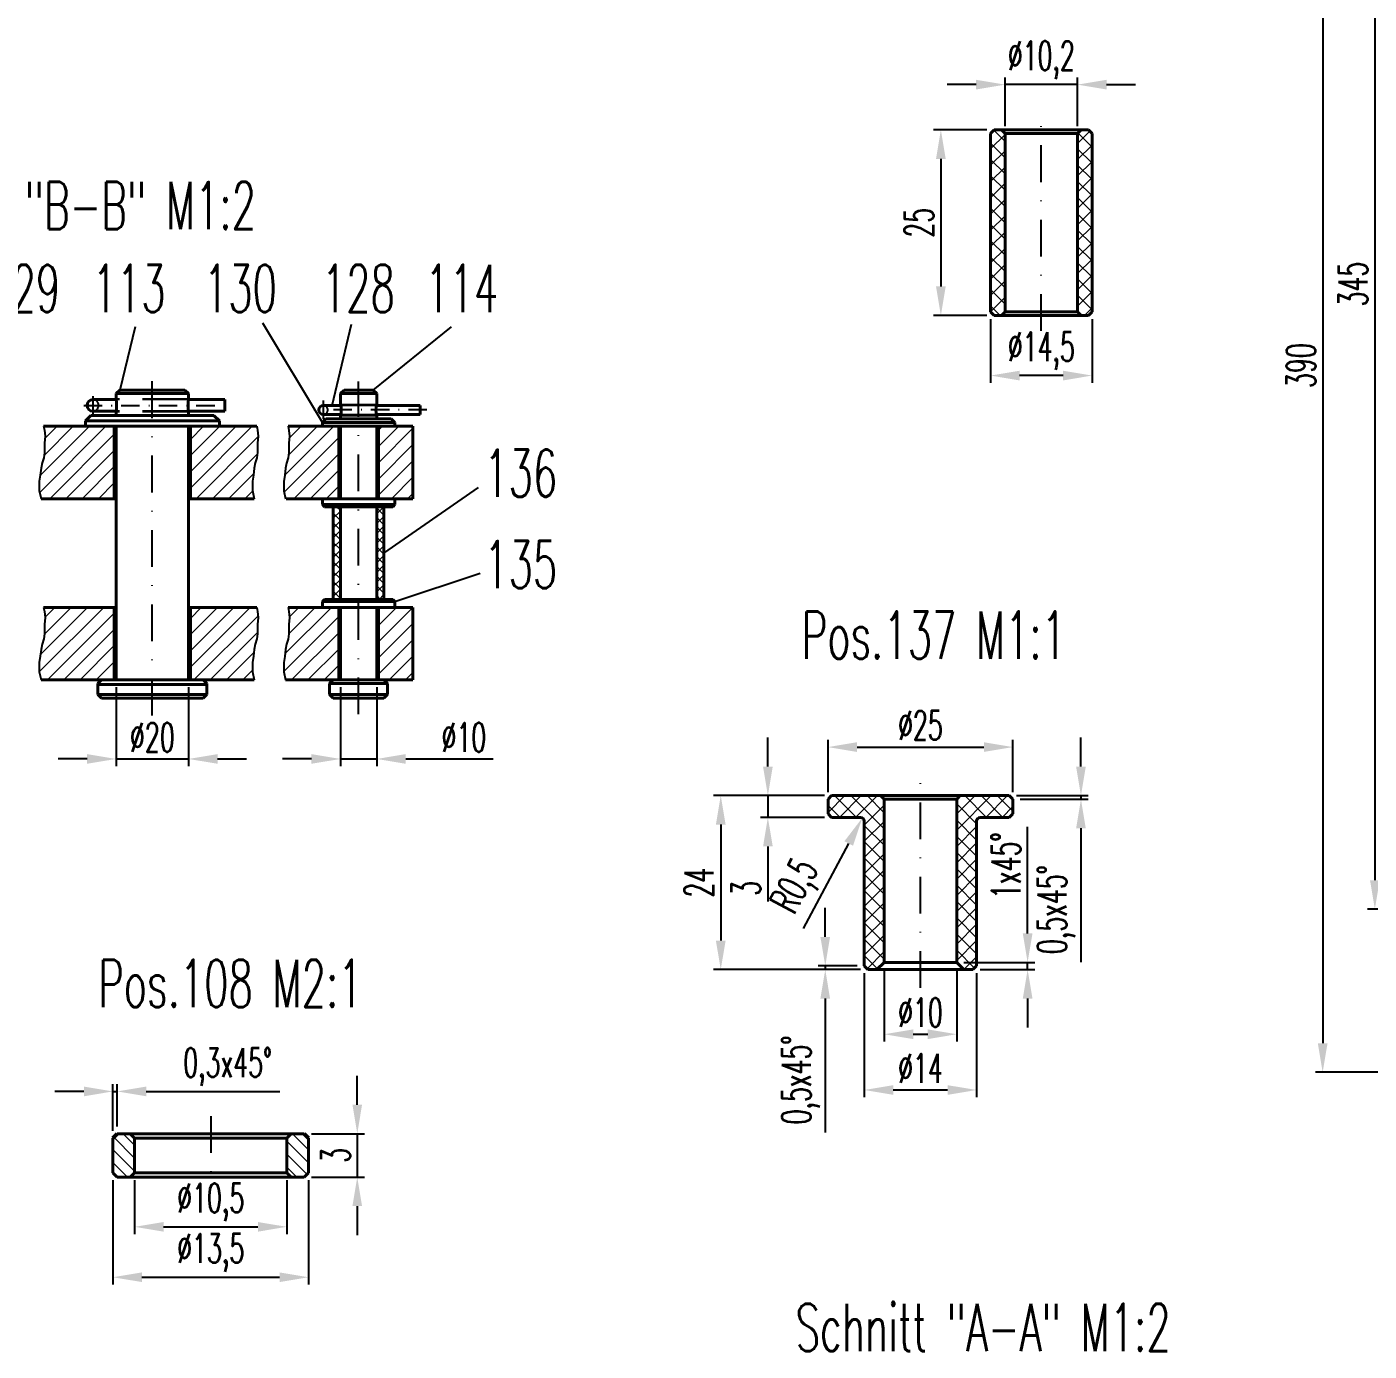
# Model space of a CAD drawing. Extents: x -620 to 569, y 5788 to 6629.
# Drawn here: x 91.7 to 276.9, y 6285.5 to 6468.2 of the extents above; entities that cross this region are included whole.
import ezdxf

# ---------------------------------------------------------------- set-up
doc = ezdxf.new("R2010")
doc.units = 0
doc.linetypes.add('STRICHPUNKT', pattern=[25.4, 12.7, -6.35, 0, -6.35])
doc.linetypes.add('VERDECKT', pattern=[9.525, 6.35, -3.175])
doc.layers.get('Defpoints').update_dxf_attribs({"linetype": 'CONTINUOUS'})
for name, color, linetype, lineweight in [('ACHSE', 150, 'STRICHPUNKT', 25), ('BEM', 6, 'CONTINUOUS', 25), ('SCHRAFFUR', 252, 'CONTINUOUS', 13), ('TEXT_7', 1, 'CONTINUOUS', 60), ('VERDECKT', 2, 'VERDECKT', 25), ('VOLL_05', 7, 'CONTINUOUS', 40)]:
    doc.layers.add(name, color=color, linetype=linetype, lineweight=lineweight)
doc.styles.add('ROMANS', font='romans.shx', dxfattribs={"width": 0.6, "height": 80})
doc.styles.get("Standard").update_dxf_attribs({"font": 'romans.shx', "width": 0.6})
doc.dimstyles.get("Standard").update_dxf_attribs({"dimtxt": 4, "dimasz": 4, "dimexe": 1, "dimexo": 1, "dimgap": 1, "dimtad": 1, "dimdsep": 46, "dimtxsty": 'Standard', "dimcen": 0, "dimclrd": 256, "dimclre": 256, "dimclrt": 256, "dimazin": 0, "dimtfac": 1, "dimtmove": 0, "dimatfit": 3, "dimfxl": 0, "dimtolj": 1, "dimtzin": 0, "dimarcsym": 0})
pattern_1 = [(45, (541.1115, 4184.4509), (-1.122532, 1.122532), [])]

# ---------------------------------------------------------------- blocks, each defined once
blk = doc.blocks.new('*D373')
at = {"layer": 'BEM', "lineweight": -2}
for p, q in [((224.66, 6427.85), (224.66, 6419.06)), ((238.66, 6427.85), (238.66, 6419.06)), ((234.66, 6420.06), (228.66, 6420.06))]:
    blk.add_line(p, q, dxfattribs=at)
at = {"layer": 'BEM'}
for points in [[(228.66, 6420.73), (228.66, 6419.39), (224.66, 6420.06)], [(234.66, 6420.73), (234.66, 6419.39), (238.66, 6420.06)]]:
    blk.add_solid(points, dxfattribs=at)
at = {"layer": 'Defpoints', "color": 0}
for p in [(224.66, 6428.85), (238.66, 6428.85), (224.66, 6420.06)]:
    blk.add_point(p, dxfattribs=at)
at = {"layer": 'BEM', "insert": (231.66, 6423.44), "char_height": 4, "attachment_point": 5}
blk.add_mtext('\\A1;%%c14,5', dxfattribs=at)
blk = doc.blocks.new('*D374')
at = {"layer": 'BEM', "lineweight": -2}
for p, q in [((224.16, 6453.95), (216.8, 6453.95)), ((217.8, 6449.95), (217.8, 6432.35)), ((224.16, 6428.35), (216.8, 6428.35))]:
    blk.add_line(p, q, dxfattribs=at)
at = {"layer": 'BEM'}
for points in [[(217.13, 6449.95), (218.47, 6449.95), (217.8, 6453.95)], [(217.13, 6432.35), (218.47, 6432.35), (217.8, 6428.35)]]:
    blk.add_solid(points, dxfattribs=at)
at = {"layer": 'Defpoints', "color": 0}
for p in [(225.16, 6453.95), (217.8, 6428.35), (225.16, 6428.35)]:
    blk.add_point(p, dxfattribs=at)
at = {"layer": 'BEM', "insert": (214.8, 6441.15), "char_height": 4, "attachment_point": 5, "rotation": 90}
blk.add_mtext('\\A1;25', dxfattribs=at)
blk = doc.blocks.new('*D372')
at = {"layer": 'BEM', "lineweight": -2}
for p, q in [((222.66, 6460.2), (218.66, 6460.2)), ((226.66, 6454.45), (226.66, 6461.2)), ((236.66, 6460.2), (226.66, 6460.2)), ((236.66, 6454.45), (236.66, 6461.2)), ((240.66, 6460.2), (244.66, 6460.2))]:
    blk.add_line(p, q, dxfattribs=at)
at = {"layer": 'BEM'}
for points in [[(222.66, 6460.87), (222.66, 6459.53), (226.66, 6460.2)], [(240.66, 6460.87), (240.66, 6459.53), (236.66, 6460.2)]]:
    blk.add_solid(points, dxfattribs=at)
at = {"layer": 'Defpoints', "color": 0}
for p in [(226.66, 6460.2), (226.66, 6453.45), (236.66, 6453.45)]:
    blk.add_point(p, dxfattribs=at)
at = {"layer": 'BEM', "insert": (231.66, 6463.58), "char_height": 4, "attachment_point": 5}
blk.add_mtext('\\A1;%%c10,2', dxfattribs=at)
blk = doc.blocks.new('*D371')
at = {"layer": 'BEM', "lineweight": -2}
for p, q in [((202.23, 6362.6), (202.23, 6369.8)), ((227.73, 6362.6), (227.73, 6369.8)), ((206.23, 6368.8), (223.73, 6368.8))]:
    blk.add_line(p, q, dxfattribs=at)
at = {"layer": 'BEM'}
for points in [[(206.23, 6369.47), (206.23, 6368.13), (202.23, 6368.8)], [(223.73, 6369.47), (223.73, 6368.13), (227.73, 6368.8)]]:
    blk.add_solid(points, dxfattribs=at)
at = {"layer": 'Defpoints', "color": 0}
for p in [(227.73, 6368.8), (202.23, 6361.6), (227.73, 6361.6)]:
    blk.add_point(p, dxfattribs=at)
at = {"layer": 'BEM', "insert": (214.98, 6371.8), "char_height": 4, "attachment_point": 5}
blk.add_mtext('\\A1;%%c25', dxfattribs=at)
blk = doc.blocks.new('*D364')
at = {"layer": 'BEM', "lineweight": -2}
for p, q in [((207.23, 6337.6), (207.23, 6320.49)), ((222.73, 6337.6), (222.73, 6320.49)), ((211.23, 6321.49), (218.73, 6321.49))]:
    blk.add_line(p, q, dxfattribs=at)
at = {"layer": 'BEM'}
for points in [[(211.23, 6322.15), (211.23, 6320.82), (207.23, 6321.49)], [(218.73, 6322.15), (218.73, 6320.82), (222.73, 6321.49)]]:
    blk.add_solid(points, dxfattribs=at)
at = {"layer": 'Defpoints', "color": 0}
for p in [(207.23, 6338.6), (222.73, 6338.6), (222.73, 6321.49)]:
    blk.add_point(p, dxfattribs=at)
at = {"layer": 'BEM', "insert": (214.98, 6324.49), "char_height": 4, "attachment_point": 5}
blk.add_mtext('\\A1;%%c14', dxfattribs=at)
blk = doc.blocks.new('*D367')
at = {"layer": 'BEM', "lineweight": -2}
for p, q in [((201.85, 6342.6), (201.85, 6346.6)), ((206.23, 6338.6), (200.85, 6338.6)), ((206.73, 6338.1), (200.85, 6338.1)), ((201.85, 6338.6), (201.85, 6338.1)), ((201.85, 6334.1), (201.85, 6315.64))]:
    blk.add_line(p, q, dxfattribs=at)
at = {"layer": 'BEM'}
for points in [[(201.18, 6342.6), (202.51, 6342.6), (201.85, 6338.6)], [(201.18, 6334.1), (202.51, 6334.1), (201.85, 6338.1)]]:
    blk.add_solid(points, dxfattribs=at)
at = {"layer": 'Defpoints', "color": 0}
for p in [(201.85, 6338.1), (207.23, 6338.6), (207.73, 6338.1)]:
    blk.add_point(p, dxfattribs=at)
at = {"layer": 'BEM', "insert": (198.47, 6322.87), "char_height": 4, "attachment_point": 5, "rotation": 90}
blk.add_mtext('\\A1;0,5x45°', dxfattribs=at)
blk = doc.blocks.new('*D365')
at = {"layer": 'BEM', "lineweight": -2}
for p, q in [((193.93, 6366.1), (193.93, 6370.1)), ((201.73, 6362.1), (192.93, 6362.1)), ((193.93, 6362.1), (193.93, 6359.1)), ((201.73, 6359.1), (192.93, 6359.1)), ((193.93, 6355.1), (193.93, 6347.5))]:
    blk.add_line(p, q, dxfattribs=at)
at = {"layer": 'BEM'}
for points in [[(193.27, 6366.1), (194.6, 6366.1), (193.93, 6362.1)], [(193.27, 6355.1), (194.6, 6355.1), (193.93, 6359.1)]]:
    blk.add_solid(points, dxfattribs=at)
at = {"layer": 'Defpoints', "color": 0}
for p in [(202.73, 6362.1), (193.93, 6359.1), (202.73, 6359.1)]:
    blk.add_point(p, dxfattribs=at)
at = {"layer": 'BEM', "insert": (190.93, 6349.3), "char_height": 4, "attachment_point": 5, "rotation": 90}
blk.add_mtext('\\A1;3', dxfattribs=at)
blk = doc.blocks.new('*D366')
at = {"layer": 'BEM', "lineweight": -2}
for p, q in [((201.73, 6362.1), (186.43, 6362.1)), ((187.43, 6358.1), (187.43, 6342.1)), ((206.73, 6338.1), (186.43, 6338.1))]:
    blk.add_line(p, q, dxfattribs=at)
at = {"layer": 'BEM'}
for points in [[(186.76, 6358.1), (188.1, 6358.1), (187.43, 6362.1)], [(186.76, 6342.1), (188.1, 6342.1), (187.43, 6338.1)]]:
    blk.add_solid(points, dxfattribs=at)
at = {"layer": 'Defpoints', "color": 0}
for p in [(202.73, 6362.1), (187.43, 6338.1), (207.73, 6338.1)]:
    blk.add_point(p, dxfattribs=at)
at = {"layer": 'BEM', "insert": (184.43, 6350.1), "char_height": 4, "attachment_point": 5, "rotation": 90}
blk.add_mtext('\\A1;24', dxfattribs=at)
blk = doc.blocks.new('*D369')
at = {"layer": 'BEM', "lineweight": -2}
blk.add_line((198.84, 6343.75), (205.09, 6355.51), dxfattribs=at)
at = {"layer": 'BEM'}
blk.add_solid([(204.5, 6355.82), (205.68, 6355.19), (206.97, 6359.04)], dxfattribs=at)
at = {"layer": 'Defpoints', "color": 0}
for p in [(206.73, 6358.6), (206.97, 6359.04)]:
    blk.add_point(p, dxfattribs=at)
at = {"layer": 'BEM', "insert": (198.04, 6349.45), "char_height": 4, "attachment_point": 5, "rotation": 62.0054}
blk.add_mtext('\\A1;R0,5', dxfattribs=at)
blk = doc.blocks.new('*D370')
at = {"layer": 'BEM', "lineweight": -2}
for p, q in [((237.13, 6366.1), (237.13, 6370.1)), ((228.23, 6362.1), (238.13, 6362.1)), ((237.13, 6362.1), (237.13, 6361.6)), ((228.73, 6361.6), (238.13, 6361.6)), ((237.13, 6357.6), (237.13, 6339.14))]:
    blk.add_line(p, q, dxfattribs=at)
at = {"layer": 'BEM'}
for points in [[(236.46, 6366.1), (237.79, 6366.1), (237.13, 6362.1)], [(236.46, 6357.6), (237.79, 6357.6), (237.13, 6361.6)]]:
    blk.add_solid(points, dxfattribs=at)
at = {"layer": 'Defpoints', "color": 0}
for p in [(227.23, 6362.1), (227.73, 6361.6), (237.13, 6361.6)]:
    blk.add_point(p, dxfattribs=at)
at = {"layer": 'BEM', "insert": (233.74, 6346.37), "char_height": 4, "attachment_point": 5, "rotation": 90}
blk.add_mtext('\\A1;0,5x45°', dxfattribs=at)
blk = doc.blocks.new('*D363')
at = {"layer": 'BEM', "lineweight": -2}
for p, q in [((209.98, 6338.1), (209.98, 6328.18)), ((219.98, 6338.1), (219.98, 6328.18)), ((213.98, 6329.18), (215.98, 6329.18))]:
    blk.add_line(p, q, dxfattribs=at)
at = {"layer": 'BEM'}
for points in [[(213.98, 6329.85), (213.98, 6328.51), (209.98, 6329.18)], [(215.98, 6329.85), (215.98, 6328.51), (219.98, 6329.18)]]:
    blk.add_solid(points, dxfattribs=at)
at = {"layer": 'Defpoints', "color": 0}
for p in [(209.98, 6339.1), (219.98, 6339.1), (219.98, 6329.18)]:
    blk.add_point(p, dxfattribs=at)
at = {"layer": 'BEM', "insert": (214.98, 6332.18), "char_height": 4, "attachment_point": 5}
blk.add_mtext('\\A1;%%c10', dxfattribs=at)
blk = doc.blocks.new('*D368')
at = {"layer": 'BEM', "lineweight": -2}
for p, q in [((229.77, 6343.1), (229.77, 6357.78)), ((220.98, 6339.1), (230.77, 6339.1)), ((223.23, 6338.1), (230.77, 6338.1)), ((229.77, 6338.1), (229.77, 6339.1)), ((229.77, 6334.1), (229.77, 6330.1))]:
    blk.add_line(p, q, dxfattribs=at)
at = {"layer": 'BEM'}
for points in [[(229.1, 6343.1), (230.44, 6343.1), (229.77, 6339.1)], [(229.1, 6334.1), (230.44, 6334.1), (229.77, 6338.1)]]:
    blk.add_solid(points, dxfattribs=at)
at = {"layer": 'Defpoints', "color": 0}
for p in [(219.98, 6339.1), (222.23, 6338.1), (229.77, 6339.1)]:
    blk.add_point(p, dxfattribs=at)
at = {"layer": 'BEM', "insert": (226.77, 6352.44), "char_height": 4, "attachment_point": 5, "rotation": 90}
blk.add_mtext('\\A1;1x45°', dxfattribs=at)
blk = doc.blocks.new('*D102')
at = {"layer": 'BEM', "lineweight": -2}
for p, q in [((106.56, 6309.06), (106.56, 6301.61)), ((127.56, 6309.06), (127.56, 6301.61)), ((110.56, 6302.61), (123.56, 6302.61))]:
    blk.add_line(p, q, dxfattribs=at)
at = {"layer": 'BEM'}
for points in [[(110.56, 6303.27), (110.56, 6301.94), (106.56, 6302.61)], [(123.56, 6303.27), (123.56, 6301.94), (127.56, 6302.61)]]:
    blk.add_solid(points, dxfattribs=at)
at = {"layer": 'Defpoints', "color": 0}
for p in [(106.56, 6310.06), (127.56, 6310.06), (127.56, 6302.61)]:
    blk.add_point(p, dxfattribs=at)
at = {"layer": 'BEM', "insert": (117.06, 6305.99), "char_height": 4, "attachment_point": 5}
blk.add_mtext('\\A1;%%c10,5', dxfattribs=at)
blk = doc.blocks.new('*D103')
at = {"layer": 'BEM', "lineweight": -2}
for p, q in [((103.56, 6309.06), (103.56, 6294.65)), ((130.56, 6309.06), (130.56, 6294.65)), ((107.56, 6295.65), (126.56, 6295.65))]:
    blk.add_line(p, q, dxfattribs=at)
at = {"layer": 'BEM'}
for points in [[(107.56, 6296.32), (107.56, 6294.99), (103.56, 6295.65)], [(126.56, 6296.32), (126.56, 6294.99), (130.56, 6295.65)]]:
    blk.add_solid(points, dxfattribs=at)
at = {"layer": 'Defpoints', "color": 0}
for p in [(103.56, 6310.06), (130.56, 6310.06), (130.56, 6295.65)]:
    blk.add_point(p, dxfattribs=at)
at = {"layer": 'BEM', "insert": (117.06, 6299.03), "char_height": 4, "attachment_point": 5}
blk.add_mtext('\\A1;%%c13,5', dxfattribs=at)
blk = doc.blocks.new('*D104')
at = {"layer": 'BEM', "lineweight": -2}
for p, q in [((137.28, 6319.46), (137.28, 6323.46)), ((130.96, 6315.46), (138.28, 6315.46)), ((137.28, 6315.46), (137.28, 6309.46)), ((130.96, 6309.46), (138.28, 6309.46)), ((137.28, 6305.46), (137.28, 6301.46))]:
    blk.add_line(p, q, dxfattribs=at)
at = {"layer": 'BEM'}
for points in [[(136.61, 6319.46), (137.94, 6319.46), (137.28, 6315.46)], [(136.61, 6305.46), (137.94, 6305.46), (137.28, 6309.46)]]:
    blk.add_solid(points, dxfattribs=at)
at = {"layer": 'Defpoints', "color": 0}
for p in [(129.96, 6315.46), (129.96, 6309.46), (137.28, 6309.46)]:
    blk.add_point(p, dxfattribs=at)
at = {"layer": 'BEM', "insert": (134.28, 6312.46), "char_height": 4, "attachment_point": 5, "rotation": 90}
blk.add_mtext('\\A1;3', dxfattribs=at)
blk = doc.blocks.new('*D105')
at = {"layer": 'BEM', "lineweight": -2}
for p, q in [((99.56, 6321.29), (95.56, 6321.29)), ((103.56, 6315.86), (103.56, 6322.29)), ((103.56, 6321.29), (104.16, 6321.29)), ((104.16, 6316.46), (104.16, 6322.29)), ((108.16, 6321.29), (126.61, 6321.29))]:
    blk.add_line(p, q, dxfattribs=at)
at = {"layer": 'BEM'}
for points in [[(99.56, 6321.96), (99.56, 6320.62), (103.56, 6321.29)], [(108.16, 6321.96), (108.16, 6320.62), (104.16, 6321.29)]]:
    blk.add_solid(points, dxfattribs=at)
at = {"layer": 'Defpoints', "color": 0}
for p in [(104.16, 6321.29), (104.16, 6315.46), (103.56, 6314.86)]:
    blk.add_point(p, dxfattribs=at)
at = {"layer": 'BEM', "insert": (119.39, 6324.67), "char_height": 4, "attachment_point": 5}
blk.add_mtext('\\A1;0,3x45°', dxfattribs=at)
blk = doc.blocks.new('*D310')
at = {"layer": 'BEM', "lineweight": -2}
for p, q in [((104, 6377.07), (104, 6366.16)), ((114, 6377.07), (114, 6366.16)), ((100, 6367.16), (96, 6367.16)), ((104, 6367.16), (114, 6367.16)), ((118, 6367.16), (122, 6367.16))]:
    blk.add_line(p, q, dxfattribs=at)
at = {"layer": 'BEM'}
for points in [[(100, 6367.83), (100, 6366.5), (104, 6367.16)], [(118, 6367.83), (118, 6366.5), (114, 6367.16)]]:
    blk.add_solid(points, dxfattribs=at)
at = {"layer": 'Defpoints', "color": 0}
for p in [(104, 6378.07), (114, 6378.07), (114, 6367.16)]:
    blk.add_point(p, dxfattribs=at)
at = {"layer": 'BEM', "insert": (109, 6370.16), "char_height": 4, "attachment_point": 5}
blk.add_mtext('\\A1;%%c20', dxfattribs=at)
blk = doc.blocks.new('*D311')
at = {"layer": 'BEM', "lineweight": -2}
for p, q in [((134.96, 6377.07), (134.96, 6366.16)), ((139.96, 6377.07), (139.96, 6366.16)), ((130.96, 6367.16), (126.96, 6367.16)), ((134.96, 6367.16), (139.96, 6367.16)), ((143.96, 6367.16), (156.02, 6367.16))]:
    blk.add_line(p, q, dxfattribs=at)
at = {"layer": 'BEM'}
for points in [[(130.96, 6367.83), (130.96, 6366.5), (134.96, 6367.16)], [(143.96, 6367.83), (143.96, 6366.5), (139.96, 6367.16)]]:
    blk.add_solid(points, dxfattribs=at)
at = {"layer": 'Defpoints', "color": 0}
for p in [(134.96, 6378.07), (139.96, 6378.07), (139.96, 6367.16)]:
    blk.add_point(p, dxfattribs=at)
at = {"layer": 'BEM', "insert": (151.99, 6370.16), "char_height": 4, "attachment_point": 5}
blk.add_mtext('\\A1;%%c10', dxfattribs=at)
blk = doc.blocks.new('*D254')
at = {"layer": 'BEM', "lineweight": -2}
for p, q in [((382.45, 6518.93), (276.68, 6518.93)), ((277.68, 6514.93), (277.68, 6350.43)), ((362.45, 6346.43), (276.68, 6346.43))]:
    blk.add_line(p, q, dxfattribs=at)
at = {"layer": 'BEM'}
for points in [[(277.01, 6514.93), (278.35, 6514.93), (277.68, 6518.93)], [(277.01, 6350.43), (278.35, 6350.43), (277.68, 6346.43)]]:
    blk.add_solid(points, dxfattribs=at)
at = {"layer": 'Defpoints', "color": 0}
for p in [(383.45, 6518.93), (277.68, 6346.43), (363.45, 6346.43)]:
    blk.add_point(p, dxfattribs=at)
at = {"layer": 'BEM', "insert": (274.68, 6432.68), "char_height": 4, "attachment_point": 5, "rotation": 90}
blk.add_mtext('\\A1;345', dxfattribs=at)
blk = doc.blocks.new('*D305')
at = {"layer": 'BEM', "lineweight": -2}
for p, q in [((382.45, 6518.93), (269.48, 6518.93)), ((270.48, 6514.93), (270.48, 6327.93)), ((396.2, 6323.93), (269.48, 6323.93))]:
    blk.add_line(p, q, dxfattribs=at)
at = {"layer": 'BEM'}
for points in [[(269.81, 6514.93), (271.15, 6514.93), (270.48, 6518.93)], [(269.81, 6327.93), (271.15, 6327.93), (270.48, 6323.93)]]:
    blk.add_solid(points, dxfattribs=at)
at = {"layer": 'Defpoints', "color": 0}
for p in [(383.45, 6518.93), (270.48, 6323.93), (397.2, 6323.93)]:
    blk.add_point(p, dxfattribs=at)
at = {"layer": 'BEM', "insert": (267.48, 6421.43), "char_height": 4, "attachment_point": 5, "rotation": 90}
blk.add_mtext('\\A1;390', dxfattribs=at)

msp = doc.modelspace()

# ---------------------------------------------------------------- hatches: boundary and pattern name
at = {"layer": 'SCHRAFFUR'}
h = msp.add_hatch(dxfattribs=at)
h.set_pattern_fill('ANSI37', color=256, scale=0.5, style=0)
h.set_pattern_definition([(45, (1.6701, -1936.9593), (-1.12253202, 1.12253202), []), (135, (1.6701, -1936.9593), (-1.12253202, -1.12253202), [])])
h.paths.add_polyline_path([(226.6579, 6453.4503), (226.1579, 6453.9503), (225.1579, 6453.9503), (224.6579, 6453.4503), (224.6579, 6428.8503), (225.1579, 6428.3503), (226.1579, 6428.3503), (226.6579, 6428.8503)])
h.paths.add_polyline_path([(238.6579, 6453.4503), (238.1579, 6453.9503), (237.1579, 6453.9503), (236.6579, 6453.4503), (236.6579, 6428.8503), (237.1579, 6428.3503), (238.1579, 6428.3503), (238.6579, 6428.8503)])
h = msp.add_hatch(dxfattribs=at)
h.set_pattern_fill('ANSI31', color=256, scale=0.5, style=0)
h.set_pattern_definition(pattern_1)
h.paths.add_polyline_path([(103.752, 6413.0683), (99.761, 6413.0683), (94.002, 6413.0683), (94.1243, 6412.5115), (94.2268, 6411.692), (94.1243, 6410.7359), (94.1243, 6410.3945), (94.1243, 6409.4384), (94.0219, 6408.7213), (93.7828, 6408.0043), (93.6462, 6407.2872), (93.5438, 6406.3312), (93.4072, 6405.4775), (93.4072, 6404.658), (93.4072, 6404.18), (93.6719, 6403.0683), (103.752, 6403.0683)])
h.paths.add_polyline_path([(123.421, 6408.7213), (123.5234, 6409.4384), (123.5234, 6410.3945), (123.5234, 6410.7359), (123.6259, 6411.692), (123.5234, 6412.5115), (123.4011, 6413.0683), (114.252, 6413.0683), (114.252, 6403.0683), (123.071, 6403.0683), (122.8063, 6404.18), (122.8063, 6404.658), (122.8063, 6405.4775), (122.9429, 6406.3312), (123.0453, 6407.2872), (123.1819, 6408.0043)])
h.paths.add_polyline_path([(103.752, 6388.0683), (94.002, 6388.0683), (94.1243, 6387.5115), (94.2268, 6386.692), (94.1243, 6385.7359), (94.1243, 6385.3945), (94.1243, 6384.4384), (94.0219, 6383.7213), (93.7828, 6383.0043), (93.6462, 6382.2872), (93.5438, 6381.3312), (93.4072, 6380.4775), (93.4072, 6379.658), (93.4072, 6379.18), (93.6719, 6378.0683), (103.752, 6378.0683)])
h.paths.add_polyline_path([(123.5234, 6384.4384), (123.5234, 6385.3945), (123.5234, 6385.7359), (123.6259, 6386.692), (123.5234, 6387.5115), (123.4011, 6388.0683), (114.252, 6388.0683), (114.252, 6378.0683), (123.071, 6378.0683), (122.8063, 6379.18), (122.8063, 6379.658), (122.8063, 6380.4775), (122.9429, 6381.3312), (123.0453, 6382.2872), (123.1819, 6383.0043), (123.421, 6383.7213)])
h = msp.add_hatch(dxfattribs=at)
h.set_pattern_fill('ANSI31', color=256, scale=0.5, style=0)
h.set_pattern_definition(pattern_1)
h.paths.add_polyline_path([(127.7234, 6388.0683), (127.8484, 6387.4994), (127.9509, 6386.6799), (127.8484, 6385.7239), (127.8484, 6385.3824), (127.8484, 6384.4263), (127.746, 6383.7093), (127.5069, 6382.9922), (127.3703, 6382.2752), (127.2679, 6381.3191), (127.1313, 6380.4655), (127.1313, 6379.646), (127.1313, 6379.1679), (127.3931, 6378.0683), (134.7141, 6378.0683), (134.7141, 6388.0683)])
h.paths.add_polyline_path([(140.2141, 6378.0683), (144.9641, 6378.0683), (144.9641, 6388.0683), (140.2141, 6388.0683)])
h.paths.add_polyline_path([(140.2141, 6403.0683), (144.9641, 6403.0683), (144.9641, 6413.0683), (140.2141, 6413.0683)])
h.paths.add_polyline_path([(134.7141, 6413.0683), (132.4641, 6413.0683), (127.7234, 6413.0683), (127.8484, 6412.4994), (127.9509, 6411.6799), (127.8484, 6410.7239), (127.8484, 6410.3824), (127.8484, 6409.4263), (127.746, 6408.7093), (127.5069, 6407.9922), (127.3703, 6407.2752), (127.2679, 6406.3191), (127.1313, 6405.4655), (127.1313, 6404.646), (127.1313, 6404.1679), (127.3931, 6403.0683), (134.7141, 6403.0683)])
h = msp.add_hatch(dxfattribs=at)
h.set_pattern_fill('ANSI37', color=256, scale=0.3, style=0)
h.set_pattern_definition([(45, (-40.1181, -2031.0626), (-0.67351921, 0.67351921), []), (135, (-40.1181, -2031.0626), (-0.67351921, -0.67351921), [])])
h.paths.add_polyline_path([(134.9641, 6401.9683), (133.9641, 6401.9683), (133.9641, 6389.1683), (134.9641, 6389.1683)])
h.paths.add_polyline_path([(140.9641, 6401.9683), (139.9641, 6401.9683), (139.9641, 6389.1683), (140.9641, 6389.1683)])
h = msp.add_hatch(dxfattribs=at)
h.set_pattern_fill('ANSI37', color=256, scale=0.5, style=0)
h.set_pattern_definition([(45, (583.259, -1314.4828), (-1.122532, 1.122532), []), (135, (583.259, -1314.4828), (-1.122532, -1.122532), [])])
h.paths.add_polyline_path([(202.2323, 6359.5984), (202.7323, 6359.0984), (206.7323, 6359.0984, -0.41421356), (207.2323, 6358.5984), (207.2323, 6338.5984), (207.7323, 6338.0984), (208.9823, 6338.0984), (209.9823, 6339.0984), (209.9823, 6361.5984), (209.4823, 6362.0984), (202.7323, 6362.0984), (202.2323, 6361.5984)])
h.paths.add_polyline_path([(220.4823, 6362.0984), (219.9823, 6361.5984), (219.9823, 6339.0984), (220.9823, 6338.0984), (222.2323, 6338.0984), (222.7323, 6338.5984), (222.7323, 6358.5984, -0.41421356), (223.2323, 6359.0984), (227.2323, 6359.0984), (227.7323, 6359.5984), (227.7323, 6361.5984), (227.2323, 6362.0984)])
h = msp.add_hatch(dxfattribs=at)
h.set_pattern_fill('ANSI31', color=256, scale=0.4, angle=180, style=0)
h.set_pattern_definition([(135, (-10779.142, 7545.806), (0.89802561, 0.89802561), [])])
h.paths.add_polyline_path([(104.1568, 6309.4576), (103.5568, 6310.0576), (103.5568, 6314.8576), (104.1568, 6315.4576), (105.9568, 6315.4576), (106.5568, 6314.8576), (106.5568, 6310.0576), (105.9568, 6309.4576)])
h.paths.add_polyline_path([(128.1568, 6309.4576), (127.5568, 6310.0576), (127.5568, 6314.8576), (128.1568, 6315.4576), (129.9568, 6315.4576), (130.5568, 6314.8576), (130.5568, 6310.0576), (129.9568, 6309.4576)])

# ---------------------------------------------------------------- linework, layer by layer
at = {"layer": 'ACHSE', "ltscale": 0.4}
for p, q in [((231.6579, 6426.2263), (231.6579, 6456.4208)), ((109.002, 6373.1496), (109.002, 6420.5098)), ((137.4641, 6373.3252), (137.4641, 6419.2234)), ((214.9823, 6335.5762), (214.9823, 6365.9939)), ((117.0568, 6317.8951), (117.0568, 6308.6606))]:
    msp.add_line(p, q, dxfattribs=at)
at = {"layer": 'ACHSE', "ltscale": 0.2}
for p, q in [((99.5296, 6415.9433), (119.6292, 6415.9433)), ((100.802, 6417.2157), (100.802, 6414.6709)), ((132.5891, 6416.6069), (132.5891, 6414.0297)), ((146.8873, 6415.3183), (131.3005, 6415.3183))]:
    msp.add_line(p, q, dxfattribs=at)
at = {"layer": 'BEM'}
for p, q in [((106.6174, 6426.7749), (104.502, 6418.0683)), ((132.4641, 6413.5683), (124.2568, 6427.2793)), ((133.7945, 6415.9433), (136.4896, 6427.1645)), ((139.4641, 6418.0683), (150.2848, 6426.7817)), ((140.9641, 6395.5683), (153.9903, 6404.6214)), ((142.4641, 6388.8683), (154.214, 6392.7893))]:
    msp.add_line(p, q, dxfattribs=at)
for points in [[(94.002, 6413.0683), (94.1243, 6412.5115), (94.2268, 6411.692), (94.1243, 6410.7359), (94.1243, 6410.3945), (94.1243, 6409.4384), (94.0219, 6408.7213), (93.7828, 6408.0043), (93.6462, 6407.2872), (93.5438, 6406.3312), (93.4072, 6405.4775), (93.4072, 6404.658), (93.4072, 6404.18), (93.6719, 6403.0683)], [(123.4011, 6413.0683), (123.5234, 6412.5115), (123.6259, 6411.692), (123.5234, 6410.7359), (123.5234, 6410.3945), (123.5234, 6409.4384), (123.421, 6408.7213), (123.1819, 6408.0043), (123.0453, 6407.2872), (122.9429, 6406.3312), (122.8063, 6405.4775), (122.8063, 6404.658), (122.8063, 6404.18), (123.071, 6403.0683)], [(127.7261, 6413.0563), (127.8484, 6412.4994), (127.9509, 6411.6799), (127.8484, 6410.7239), (127.8484, 6410.3824), (127.8484, 6409.4263), (127.746, 6408.7093), (127.5069, 6407.9922), (127.3703, 6407.2752), (127.2679, 6406.3191), (127.1313, 6405.4655), (127.1313, 6404.646), (127.1313, 6404.1679), (127.396, 6403.0563)], [(94.002, 6388.0683), (94.1243, 6387.5115), (94.2268, 6386.692), (94.1243, 6385.7359), (94.1243, 6385.3945), (94.1243, 6384.4384), (94.0219, 6383.7213), (93.7828, 6383.0043), (93.6462, 6382.2872), (93.5438, 6381.3312), (93.4072, 6380.4775), (93.4072, 6379.658), (93.4072, 6379.18), (93.6719, 6378.0683)], [(123.4011, 6388.0683), (123.5234, 6387.5115), (123.6259, 6386.692), (123.5234, 6385.7359), (123.5234, 6385.3945), (123.5234, 6384.4384), (123.421, 6383.7213), (123.1819, 6383.0043), (123.0453, 6382.2872), (122.9429, 6381.3312), (122.8063, 6380.4775), (122.8063, 6379.658), (122.8063, 6379.18), (123.071, 6378.0683)], [(127.7234, 6388.0683), (127.8484, 6387.4994), (127.9509, 6386.6799), (127.8484, 6385.7239), (127.8484, 6385.3824), (127.8484, 6384.4263), (127.746, 6383.7093), (127.5069, 6382.9922), (127.3703, 6382.2752), (127.2679, 6381.3191), (127.1313, 6380.4655), (127.1313, 6379.646), (127.1313, 6379.1679), (127.396, 6378.0563)]]:
    msp.add_lwpolyline(points, dxfattribs=at)
at = {"layer": 'VERDECKT'}
for p, q in [((114.002, 6416.8183), (104.002, 6416.8183)), ((113.9893, 6416.7433), (104.0147, 6416.7433)), ((134.9641, 6416.0683), (139.9641, 6416.0683)), ((139.9283, 6415.9433), (134.9998, 6415.9433)), ((114.002, 6415.0683), (104.002, 6415.0683)), ((113.9893, 6415.1433), (104.0147, 6415.1433)), ((134.9641, 6414.5683), (139.9641, 6414.5683)), ((134.9998, 6414.6933), (139.9283, 6414.6933))]:
    msp.add_line(p, q, dxfattribs=at)
for centre, radius in [((100.802, 6415.9433), 0.8), ((132.5891, 6415.3183), 0.625)]:
    msp.add_arc(centre, radius, 270, 90, dxfattribs=at)
at = {"layer": 'VOLL_05'}
for p, q in [((225.1579, 6453.9503), (224.6579, 6453.4503)), ((224.6579, 6428.8503), (224.6579, 6453.4503)), ((238.1579, 6453.9503), (225.1579, 6453.9503)), ((226.1579, 6453.9503), (226.6579, 6453.4503)), ((236.6579, 6453.4503), (226.6579, 6453.4503)), ((226.6579, 6428.8503), (226.6579, 6453.4503)), ((237.1579, 6453.9503), (236.6579, 6453.4503)), ((236.6579, 6453.4503), (236.6579, 6428.8503)), ((238.1579, 6453.9503), (238.6579, 6453.4503)), ((238.6579, 6453.4503), (238.6579, 6428.8503)), ((225.1579, 6428.3503), (224.6579, 6428.8503)), ((226.1579, 6428.3503), (226.6579, 6428.8503)), ((236.6579, 6428.8503), (226.6579, 6428.8503)), ((237.1579, 6428.3503), (236.6579, 6428.8503)), ((238.1579, 6428.3503), (238.6579, 6428.8503)), ((238.1579, 6428.3503), (225.1579, 6428.3503)), ((104.502, 6418.0683), (104.002, 6417.5683)), ((114.002, 6417.5683), (104.002, 6417.5683)), ((104.002, 6416.8183), (104.002, 6417.5683)), ((104.502, 6418.0683), (113.502, 6418.0683)), ((113.502, 6418.0683), (114.002, 6417.5683)), ((114.002, 6416.8183), (114.002, 6417.5683)), ((135.4641, 6418.0683), (134.9641, 6417.5683)), ((139.9641, 6417.5683), (134.9641, 6417.5683)), ((139.9641, 6417.5683), (134.9641, 6417.5683)), ((134.9641, 6416.0683), (134.9641, 6417.5683)), ((135.4641, 6418.0683), (139.4641, 6418.0683)), ((139.4641, 6418.0683), (139.9641, 6417.5683)), ((139.9641, 6417.5683), (139.9641, 6416.0683)), ((104.0147, 6416.7433), (100.802, 6416.7433)), ((119.002, 6416.7433), (113.9893, 6416.7433)), ((119.002, 6415.1433), (119.002, 6416.7433)), ((134.9998, 6415.9433), (132.5891, 6415.9433)), ((145.9641, 6415.9433), (139.9283, 6415.9433)), ((145.9641, 6415.9433), (145.9641, 6414.6933)), ((99.761, 6413.8183), (100.511, 6414.5683)), ((118.261, 6413.8183), (99.761, 6413.8183)), ((99.761, 6413.0683), (99.761, 6413.8183)), ((117.511, 6414.5683), (100.511, 6414.5683)), ((104.0147, 6415.1433), (100.802, 6415.1433)), ((104.002, 6414.5683), (104.002, 6415.0683)), ((119.002, 6415.1433), (113.9893, 6415.1433)), ((114.002, 6414.5683), (114.002, 6415.0683)), ((117.511, 6414.5683), (118.261, 6413.8183)), ((118.261, 6413.0683), (118.261, 6413.8183)), ((132.9641, 6414.0683), (132.4641, 6413.5683)), ((134.9998, 6414.6933), (132.5891, 6414.6933)), ((141.9641, 6414.0683), (132.9641, 6414.0683)), ((134.9641, 6414.0683), (134.9641, 6414.5683)), ((145.9641, 6414.6933), (139.9283, 6414.6933)), ((139.9641, 6414.5683), (139.9641, 6414.0683)), ((142.4641, 6413.5683), (141.9641, 6414.0683)), ((94.002, 6413.0683), (123.4011, 6413.0683)), ((118.261, 6413.0683), (99.761, 6413.0683)), ((103.752, 6403.0683), (103.752, 6413.0683)), ((104.002, 6403.0683), (104.002, 6413.0683)), ((114.002, 6403.0683), (114.002, 6413.0683)), ((114.252, 6403.0683), (114.252, 6413.0683)), ((134.9641, 6413.0683), (127.7298, 6413.0683)), ((132.4641, 6413.5683), (142.4641, 6413.5683)), ((132.4641, 6413.0683), (132.4641, 6413.5683)), ((142.4641, 6413.0683), (132.4641, 6413.0683)), ((134.7141, 6403.0683), (134.7141, 6413.0683)), ((134.9641, 6403.0683), (134.9641, 6413.0683)), ((144.9641, 6413.0683), (139.9641, 6413.0683)), ((139.9641, 6413.0683), (139.9641, 6403.0683)), ((140.2141, 6413.0683), (140.2141, 6403.0683)), ((142.4641, 6413.0683), (142.4641, 6413.5683)), ((144.9641, 6403.0683), (144.9641, 6413.0683)), ((93.6719, 6403.0683), (104.002, 6403.0683)), ((104.002, 6388.0683), (104.002, 6403.0683)), ((114.002, 6388.0683), (114.002, 6403.0683)), ((114.002, 6403.0683), (123.071, 6403.0683)), ((144.9641, 6403.0683), (127.4759, 6403.0683)), ((132.4641, 6402.2683), (132.4641, 6403.0683)), ((142.4641, 6402.2683), (142.4641, 6403.0683)), ((132.7641, 6401.9683), (132.4641, 6402.2683)), ((142.4641, 6402.2683), (132.4641, 6402.2683)), ((142.1641, 6401.9683), (132.7641, 6401.9683)), ((133.9641, 6389.1683), (133.9641, 6401.9683)), ((134.9641, 6389.1683), (134.9641, 6401.9683)), ((139.9641, 6401.9683), (139.9641, 6389.1683)), ((140.9641, 6401.9683), (140.9641, 6389.1683)), ((142.1641, 6401.9683), (142.4641, 6402.2683)), ((94.002, 6388.0683), (104.002, 6388.0683)), ((103.752, 6378.0683), (103.752, 6388.0683)), ((104.002, 6378.0683), (104.002, 6388.0683)), ((114.002, 6378.0683), (114.002, 6388.0683)), ((114.002, 6388.0683), (123.4011, 6388.0683)), ((114.252, 6378.0683), (114.252, 6388.0683)), ((144.9641, 6388.0683), (127.7234, 6388.0683)), ((132.7641, 6389.1683), (132.4641, 6388.8683)), ((132.4641, 6388.0683), (132.4641, 6388.8683)), ((142.4641, 6388.8683), (132.4641, 6388.8683)), ((142.1641, 6389.1683), (132.7641, 6389.1683)), ((134.7141, 6378.0683), (134.7141, 6388.0683)), ((134.9641, 6378.0683), (134.9641, 6388.0683)), ((139.9641, 6388.0683), (139.9641, 6378.0683)), ((140.2141, 6388.0683), (140.2141, 6378.0683)), ((142.1641, 6389.1683), (142.4641, 6388.8683)), ((142.4641, 6388.0683), (142.4641, 6388.8683)), ((144.9641, 6378.0683), (144.9641, 6388.0683)), ((93.6719, 6378.0683), (123.071, 6378.0683)), ((101.502, 6377.5683), (102.002, 6378.0683)), ((101.502, 6376.0683), (101.502, 6377.5683)), ((101.502, 6377.4434), (116.502, 6377.4434)), ((116.002, 6378.0683), (116.502, 6377.5683)), ((116.502, 6376.0683), (116.502, 6377.5683)), ((144.9641, 6378.0683), (127.3931, 6378.0683)), ((133.9641, 6378.0683), (133.4641, 6377.5683)), ((133.4641, 6376.0683), (133.4641, 6377.5683)), ((141.4641, 6377.5683), (133.4641, 6377.5683)), ((140.9641, 6378.0683), (141.4641, 6377.5683)), ((141.4641, 6377.5683), (141.4641, 6376.0683)), ((102.002, 6375.5683), (101.502, 6376.0683)), ((101.502, 6376.0683), (116.502, 6376.0683)), ((102.002, 6375.5683), (116.002, 6375.5683)), ((116.502, 6376.0683), (116.002, 6375.5683)), ((133.9641, 6375.5683), (133.4641, 6376.0683)), ((141.4641, 6376.0683), (133.4641, 6376.0683)), ((140.9641, 6375.5683), (133.9641, 6375.5683)), ((141.4641, 6376.0683), (140.9641, 6375.5683)), ((202.7323, 6362.0984), (202.2323, 6361.5984)), ((202.7323, 6362.0984), (227.2323, 6362.0984)), ((209.4823, 6362.0984), (209.9823, 6361.5984)), ((220.4823, 6362.0984), (219.9823, 6361.5984)), ((227.2323, 6362.0984), (227.7323, 6361.5984)), ((202.2323, 6361.5984), (202.2323, 6359.5984)), ((209.9823, 6361.5984), (219.9823, 6361.5984)), ((209.9823, 6339.0984), (209.9823, 6361.5984)), ((219.9823, 6339.0984), (219.9823, 6361.5984)), ((227.7323, 6361.5984), (227.7323, 6359.5984)), ((202.2323, 6359.5984), (202.7323, 6359.0984)), ((202.7323, 6359.0984), (206.7323, 6359.0984)), ((207.2323, 6358.5984), (207.2323, 6338.5984)), ((222.7323, 6358.5984), (222.7323, 6338.5984)), ((223.2323, 6359.0984), (227.2323, 6359.0984)), ((227.7323, 6359.5984), (227.2323, 6359.0984)), ((207.2323, 6338.5984), (207.7323, 6338.0984)), ((207.7323, 6338.0984), (222.2323, 6338.0984)), ((209.9823, 6339.0984), (208.9823, 6338.0984)), ((209.9823, 6339.0984), (219.9823, 6339.0984)), ((219.9823, 6339.0984), (220.9823, 6338.0984)), ((222.7323, 6338.5984), (222.2323, 6338.0984)), ((104.1568, 6315.4576), (129.9568, 6315.4576)), ((105.9568, 6315.4576), (106.5568, 6314.8576)), ((128.1568, 6315.4576), (127.5568, 6314.8576)), ((103.5568, 6310.0576), (103.5568, 6314.8576)), ((106.5568, 6314.8576), (127.5568, 6314.8576)), ((106.5568, 6310.0576), (106.5568, 6314.8576)), ((127.5568, 6310.0576), (127.5568, 6314.8576)), ((130.5568, 6310.0576), (130.5568, 6314.8576)), ((103.5568, 6310.0576), (104.1568, 6309.4576)), ((105.9568, 6309.4576), (106.5568, 6310.0576)), ((106.5568, 6310.0576), (127.5568, 6310.0576)), ((128.1568, 6309.4576), (127.5568, 6310.0576)), ((130.5568, 6310.0576), (129.9568, 6309.4576)), ((104.1568, 6309.4576), (129.9568, 6309.4576))]:
    msp.add_line(p, q, dxfattribs=at)
at = {"layer": 'VOLL_05', "lineweight": 50}
for p, q in [((103.5568, 6314.8576), (104.1568, 6315.4576)), ((130.5568, 6314.8576), (129.9568, 6315.4576))]:
    msp.add_line(p, q, dxfattribs=at)
at = {"layer": 'VOLL_05'}
for centre, radius, start, end in [((100.802, 6415.9433), 0.8, 90, 270), ((99.0792, 6415.9433), 5, 349.921342, 10.078658), ((118.9248, 6415.9433), 5, 169.921342, 190.078658), ((132.5891, 6415.3183), 0.625, 90, 270), ((132.5792, 6415.3183), 2.5, 342.542397, 17.457603), ((142.3489, 6415.3183), 2.5, 162.542397, 197.457603), ((206.7323, 6358.5984), 0.5, 0, 90), ((223.2323, 6358.5984), 0.5, 90, 180)]:
    msp.add_arc(centre, radius, start, end, dxfattribs=at)

# ---------------------------------------------------------------- texts
at = {"layer": 'TEXT_7', "style": 'ROMANS', "width": 0.6}
for s, height, p in [('Schnitt "B-B" M1:2', 6.534407, (70.5487, 6440.2553)), ('129', 6.53441, (86.2221, 6428.8114)), ('113', 6.53441, (100.7531, 6428.8114)), ('130', 6.53441, (116.1112, 6428.8114)), ('128', 6.53441, (132.3869, 6428.8114)), ('114', 6.53441, (146.6458, 6428.8114)), ('136', 6.53441, (154.7946, 6403.3129)), ('135', 6.53441, (154.7946, 6390.7223)), ('Pos.137 M1:1', 6.534407, (198.6097, 6380.9767)), ('Pos.108 M2:1', 6.534407, (101.5353, 6332.9205)), ('Schnitt "A-A" M1:2', 6.534407, (197.763, 6285.4548))]:
    msp.add_text(s, height=height, dxfattribs=at).set_placement(p)

# ---------------------------------------------------------------- dimensions: what is measured, and where the dimension line sits
at = {"layer": 'BEM'}
for base, p1, p2, override, picture, middle in [((270.4808, 6323.9333), (383.4469, 6518.9333), (397.2011, 6323.9333), {"dimlfac": 2}, '*D305', (267.4808, 6421.4333)), ((277.6809, 6346.4333), (383.4469, 6518.9333), (363.4469, 6346.4333), {"dimlfac": 2}, '*D254', (274.6809, 6432.6833)), ((137.2751, 6309.4576), (129.9568, 6315.4576), (129.9568, 6309.4576), {"dimlfac": 0.5}, '*D104', (134.2751, 6312.4576))]:
    dim = msp.add_linear_dim(base=base, p1=p1, p2=p2, angle=90, dimstyle='Standard', override=override, dxfattribs=at)
    dim.commit()
    dim.dimension.update_dxf_attribs({"geometry": picture, "text_midpoint": middle})
dim = msp.add_linear_dim(base=(226.6579, 6460.1994), p1=(236.6579, 6453.4503), p2=(226.6579, 6453.4503), text='%%c<>,2', dimstyle='Standard', dxfattribs=at)
dim.commit()
dim.dimension.update_dxf_attribs({"geometry": '*D372', "text_midpoint": (231.6579, 6460.1994), "dimtype": 128})
for base, p1, p2, text, picture, middle in [((217.7995, 6428.3503), (225.1579, 6453.9503), (225.1579, 6428.3503), '25', '*D374', (214.7995, 6441.1503)), ((237.1256, 6361.5984), (227.2323, 6362.0984), (227.7323, 6361.5984), '0,5x45°', '*D370', (233.7447, 6346.3698)), ((201.8476, 6338.0984), (207.2323, 6338.5984), (207.7323, 6338.0984), '0,5x45°', '*D367', (198.4666, 6322.8698))]:
    dim = msp.add_linear_dim(base=base, p1=p1, p2=p2, angle=90, text=text, dimstyle='Standard', dxfattribs=at)
    dim.commit()
    dim.dimension.update_dxf_attribs({"geometry": picture, "text_midpoint": middle})
for base, p1, p2, text, picture, middle in [((224.6579, 6420.06), (238.6579, 6428.8503), (224.6579, 6428.8503), '%%c14,5', '*D373', (231.6579, 6423.441)), ((227.7323, 6368.8008), (202.2323, 6361.5984), (227.7323, 6361.5984), '%%c25', '*D371', (214.9823, 6371.8008)), ((222.7323, 6321.4879), (207.2323, 6338.5984), (222.7323, 6338.5984), '%%c14', '*D364', (214.9823, 6324.4879)), ((219.9823, 6329.1808), (209.9823, 6339.0984), (219.9823, 6339.0984), '%%c<>', '*D363', (214.9823, 6332.1808))]:
    dim = msp.add_linear_dim(base=base, p1=p1, p2=p2, text=text, dimstyle='Standard', dxfattribs=at)
    dim.commit()
    dim.dimension.update_dxf_attribs({"geometry": picture, "text_midpoint": middle})
for base, p1, p2, text, override, picture, middle in [((114.002, 6367.1637), (104.002, 6378.0683), (114.002, 6378.0683), '%%c<>', {"dimlfac": 2}, '*D310', (109.002, 6370.1637)), ((139.9641, 6367.1637), (134.9641, 6378.0683), (139.9641, 6378.0683), '%%c<>', {"dimlfac": 2}, '*D311', (151.9926, 6370.1637)), ((104.1568, 6321.2912), (103.5568, 6314.8576), (104.1568, 6315.4576), '0,3x45°', {"dimlfac": 0.5}, '*D105', (119.3854, 6324.6722)), ((130.5568, 6295.6533), (103.5568, 6310.0576), (130.5568, 6310.0576), '%%c13,5', {"dimlfac": 0.5}, '*D103', (117.0568, 6299.0343)), ((127.5568, 6302.6075), (106.5568, 6310.0576), (127.5568, 6310.0576), '%%c10,5', {"dimlfac": 0.5}, '*D102', (117.0568, 6305.9884))]:
    dim = msp.add_linear_dim(base=base, p1=p1, p2=p2, text=text, dimstyle='Standard', override=override, dxfattribs=at)
    dim.commit()
    dim.dimension.update_dxf_attribs({"geometry": picture, "text_midpoint": middle})
for base, p2, picture, middle in [((193.9325, 6359.0984), (202.7323, 6359.0984), '*D365', (190.9325, 6349.2984)), ((187.4303, 6338.0984), (207.7323, 6338.0984), '*D366', (184.4303, 6350.0984))]:
    dim = msp.add_linear_dim(base=base, p1=(202.7323, 6362.0984), p2=p2, angle=90, dimstyle='Standard', dxfattribs=at)
    dim.commit()
    dim.dimension.update_dxf_attribs({"geometry": picture, "text_midpoint": middle})
dim = msp.add_radius_dim(center=(206.7323, 6358.5984), mpoint=(206.967, 6359.0399), text='R0,5', dimstyle='Standard', override={"dimtmove": 1}, dxfattribs=at)
dim.commit()
dim.dimension.update_dxf_attribs({"geometry": '*D369', "text_midpoint": (201.0259, 6347.8637), "dimtype": 132})
dim = msp.add_linear_dim(base=(229.7687, 6339.0984), p1=(222.2323, 6338.0984), p2=(219.9823, 6339.0984), angle=90, text='<>x45°', dimstyle='Standard', dxfattribs=at)
dim.commit()
dim.dimension.update_dxf_attribs({"geometry": '*D368', "text_midpoint": (229.7687, 6352.4412), "dimtype": 128})

doc.saveas('drawing.dxf')
